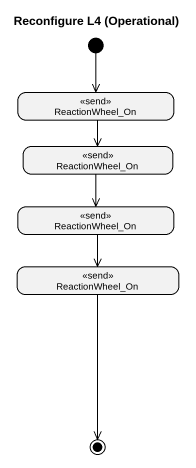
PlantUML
@startuml
title Reconfigure L4 (Operational)
hide empty description
state ReactionWheel_On <<send>>
state "ReactionWheel_On" as ReactionWheel_On_2 <<send>>
state "ReactionWheel_On" as ReactionWheel_On_3 <<send>>
state "ReactionWheel_On" as ReactionWheel_On_4 <<send>>
[*] --> ReactionWheel_On
ReactionWheel_On --> ReactionWheel_On_2
ReactionWheel_On_2 --> ReactionWheel_On_3
ReactionWheel_On_3 --> ReactionWheel_On_4
ReactionWheel_On_4 --> [*]
@enduml
